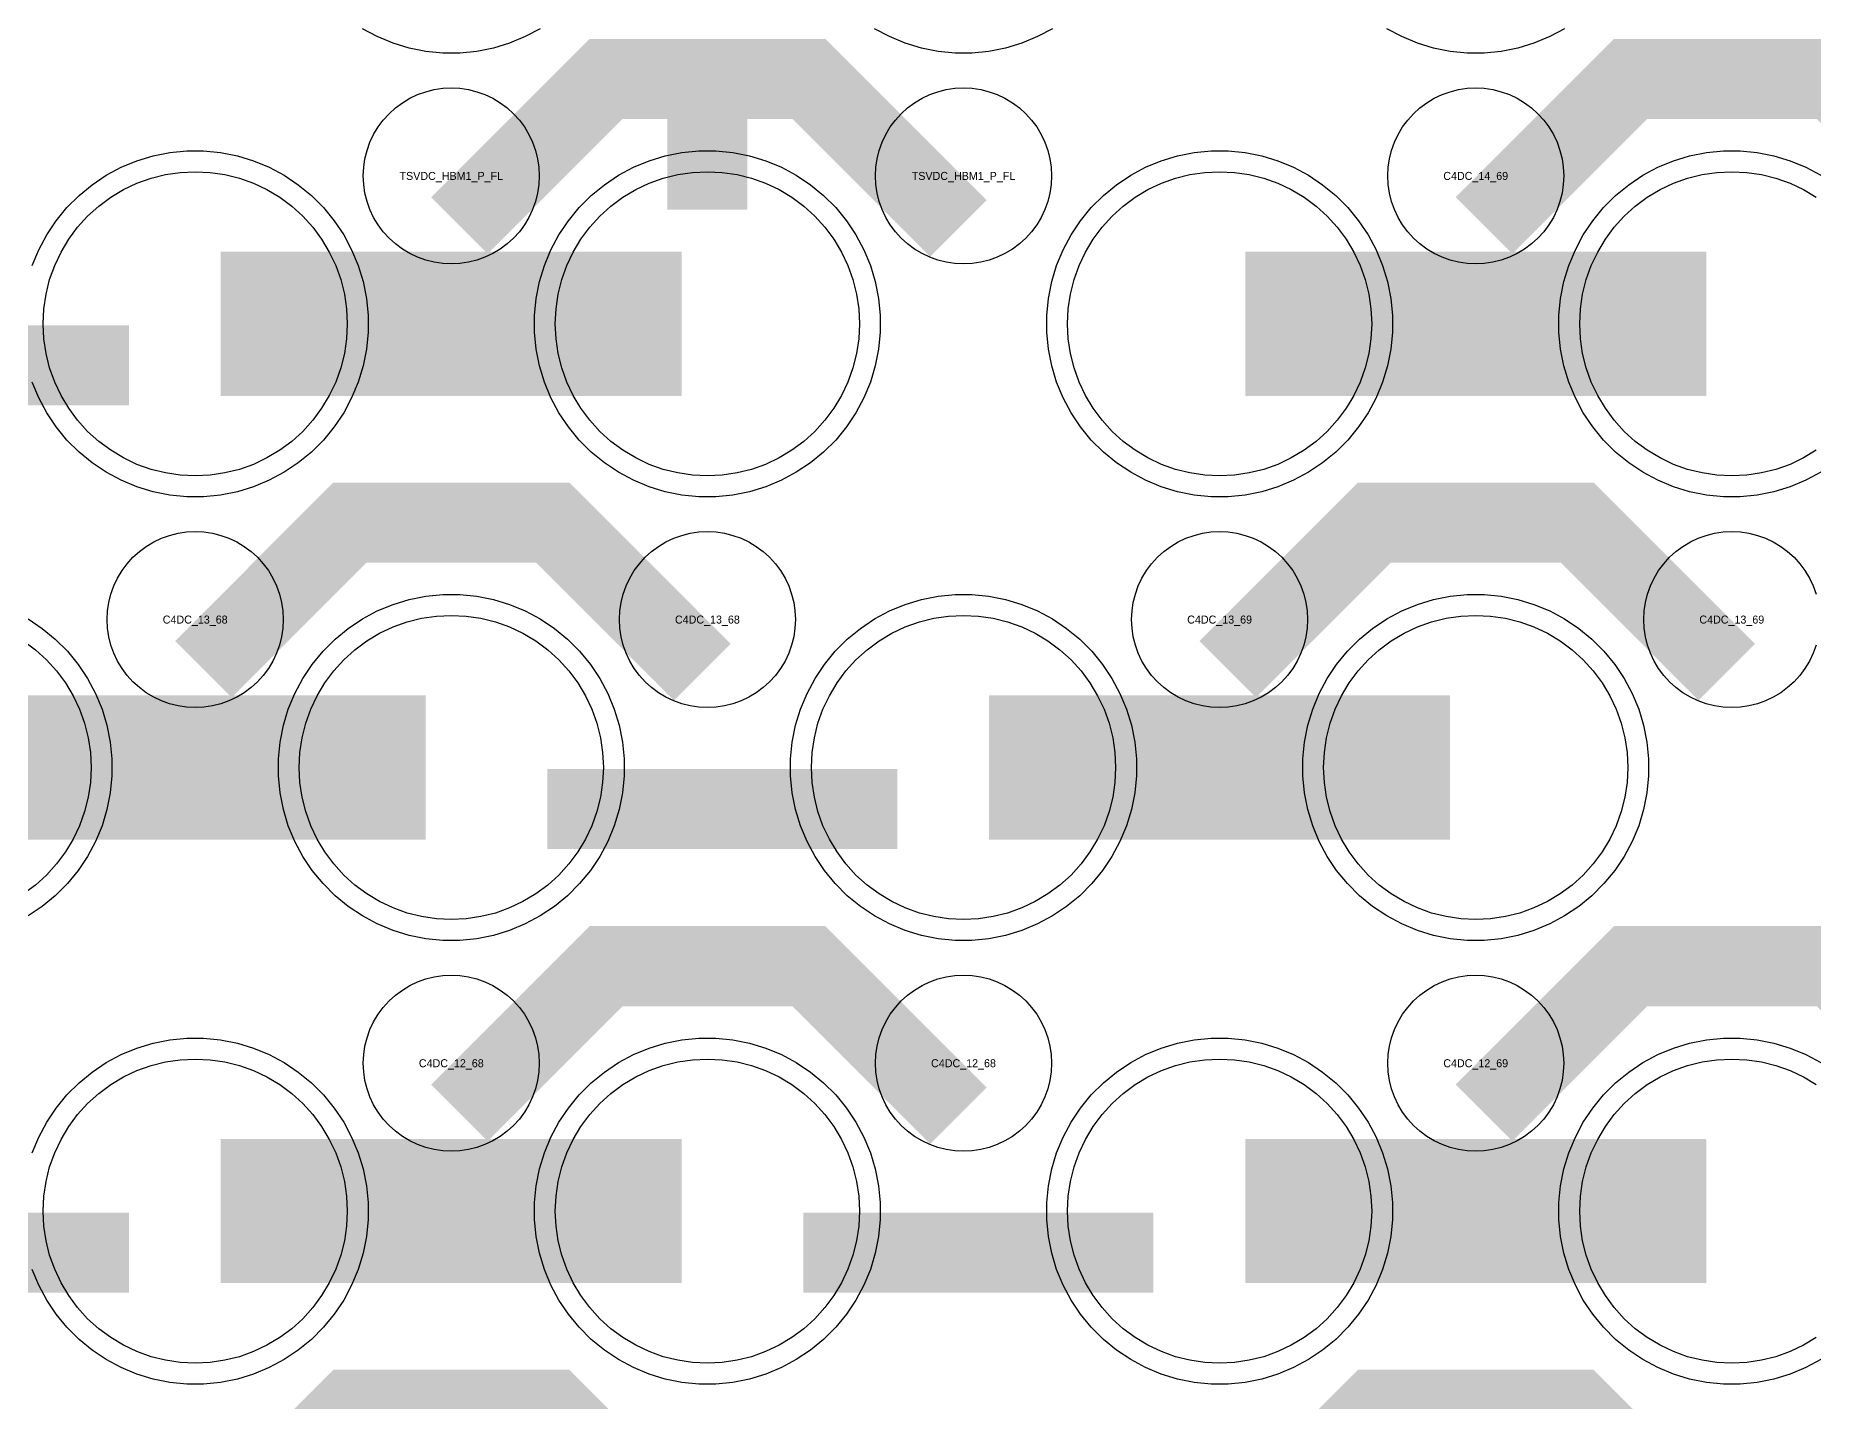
# Model space of a CAD drawing. Extents: x -11880 to 11880, y -14992 to 14992.
# Drawn here: x 9710 to 10266, y -13236 to -12810 of the extents above; entities that cross this region are included whole.
import ezdxf
from ezdxf.enums import TextEntityAlignment as Align

# ---------------------------------------------------------------- set-up
doc = ezdxf.new("R2010")
doc.units = 0
doc.header["$MEASUREMENT"] = 0
for name, color, linetype in [('GDS_775_DT_237', 138, 'CONTINUOUS'), ('RDL1_FS', 34, 'CONTINUOUS'), ('RDL_BS', 160, 'CONTINUOUS')]:
    doc.layers.add(name, color=color, linetype=linetype)

msp = doc.modelspace()

# ---------------------------------------------------------------- linework, layer by layer
at = {"layer": 'RDL1_FS', "color": 241, "true_color": 0xf7abae}
for points in [[(9760, -12947.174), (9755.343, -12946.945), (9750.732, -12946.261), (9746.209, -12945.129), (9741.819, -12943.557), (9737.605, -12941.565), (9733.605, -12939.167), (9729.86, -12936.389), (9726.406, -12933.259), (9723.276, -12929.805), (9720.498, -12926.06), (9718.1, -12922.06), (9716.108, -12917.846), (9714.536, -12913.456), (9713.404, -12908.933), (9712.72, -12904.322), (9712.491, -12899.665), (9712.72, -12895.008), (9713.404, -12890.397), (9714.536, -12885.874), (9716.108, -12881.484), (9718.1, -12877.27), (9720.498, -12873.27), (9723.276, -12869.525), (9726.406, -12866.071), (9729.86, -12862.941), (9733.605, -12860.163), (9737.605, -12857.765), (9741.819, -12855.773), (9746.209, -12854.201), (9750.732, -12853.069), (9755.343, -12852.385), (9760, -12852.156), (9764.657, -12852.385), (9769.268, -12853.069), (9773.791, -12854.201), (9778.181, -12855.773), (9782.395, -12857.765), (9786.395, -12860.163), (9790.14, -12862.941), (9793.594, -12866.071), (9796.724, -12869.525), (9799.502, -12873.27), (9801.9, -12877.27), (9803.892, -12881.484), (9805.464, -12885.874), (9806.596, -12890.397), (9807.28, -12895.008), (9807.509, -12899.665), (9807.28, -12904.322), (9806.596, -12908.933), (9805.464, -12913.456), (9803.892, -12917.846), (9801.9, -12922.06), (9799.502, -12926.06), (9796.724, -12929.805), (9793.594, -12933.259), (9790.14, -12936.389), (9786.395, -12939.167), (9782.395, -12941.565), (9778.181, -12943.557), (9773.791, -12945.129), (9769.268, -12946.261), (9764.657, -12946.945)], [(9920, -12947.174), (9915.343, -12946.945), (9910.732, -12946.261), (9906.209, -12945.129), (9901.819, -12943.557), (9897.605, -12941.565), (9893.605, -12939.167), (9889.86, -12936.389), (9886.406, -12933.259), (9883.276, -12929.805), (9880.498, -12926.06), (9878.1, -12922.06), (9876.108, -12917.846), (9874.536, -12913.456), (9873.404, -12908.933), (9872.72, -12904.322), (9872.491, -12899.665), (9872.72, -12895.008), (9873.404, -12890.397), (9874.536, -12885.874), (9876.108, -12881.484), (9878.1, -12877.27), (9880.498, -12873.27), (9883.276, -12869.525), (9886.406, -12866.071), (9889.86, -12862.941), (9893.605, -12860.163), (9897.605, -12857.765), (9901.819, -12855.773), (9906.209, -12854.201), (9910.732, -12853.069), (9915.343, -12852.385), (9920, -12852.156), (9924.657, -12852.385), (9929.268, -12853.069), (9933.791, -12854.201), (9938.181, -12855.773), (9942.395, -12857.765), (9946.395, -12860.163), (9950.14, -12862.941), (9953.594, -12866.071), (9956.724, -12869.525), (9959.502, -12873.27), (9961.9, -12877.27), (9963.892, -12881.484), (9965.464, -12885.874), (9966.596, -12890.397), (9967.28, -12895.008), (9967.509, -12899.665), (9967.28, -12904.322), (9966.596, -12908.933), (9965.464, -12913.456), (9963.892, -12917.846), (9961.9, -12922.06), (9959.502, -12926.06), (9956.724, -12929.805), (9953.594, -12933.259), (9950.14, -12936.389), (9946.395, -12939.167), (9942.395, -12941.565), (9938.181, -12943.557), (9933.791, -12945.129), (9929.268, -12946.261), (9924.657, -12946.945)]]:
    msp.add_lwpolyline(points, close=True, dxfattribs=at)
at = {"layer": 'RDL1_FS'}
for points in [[(10080, -12947.174), (10075.343, -12946.945), (10070.732, -12946.261), (10066.209, -12945.129), (10061.819, -12943.557), (10057.605, -12941.565), (10053.605, -12939.167), (10049.86, -12936.389), (10046.406, -12933.259), (10043.276, -12929.805), (10040.498, -12926.06), (10038.1, -12922.06), (10036.108, -12917.846), (10034.536, -12913.456), (10033.404, -12908.933), (10032.72, -12904.322), (10032.491, -12899.665), (10032.72, -12895.008), (10033.404, -12890.397), (10034.536, -12885.874), (10036.108, -12881.484), (10038.1, -12877.27), (10040.498, -12873.27), (10043.276, -12869.525), (10046.406, -12866.071), (10049.86, -12862.941), (10053.605, -12860.163), (10057.605, -12857.765), (10061.819, -12855.773), (10066.209, -12854.201), (10070.732, -12853.069), (10075.343, -12852.385), (10080, -12852.156), (10084.657, -12852.385), (10089.268, -12853.069), (10093.791, -12854.201), (10098.181, -12855.773), (10102.395, -12857.765), (10106.395, -12860.163), (10110.14, -12862.941), (10113.594, -12866.071), (10116.724, -12869.525), (10119.502, -12873.27), (10121.9, -12877.27), (10123.892, -12881.484), (10125.464, -12885.874), (10126.596, -12890.397), (10127.28, -12895.008), (10127.509, -12899.665), (10127.28, -12904.322), (10126.596, -12908.933), (10125.464, -12913.456), (10123.892, -12917.846), (10121.9, -12922.06), (10119.502, -12926.06), (10116.724, -12929.805), (10113.594, -12933.259), (10110.14, -12936.389), (10106.395, -12939.167), (10102.395, -12941.565), (10098.181, -12943.557), (10093.791, -12945.129), (10089.268, -12946.261), (10084.657, -12946.945)], [(9840, -13085.739), (9835.343, -13085.51), (9830.732, -13084.826), (9826.209, -13083.694), (9821.819, -13082.122), (9817.605, -13080.13), (9813.605, -13077.732), (9809.86, -13074.954), (9806.406, -13071.824), (9803.276, -13068.37), (9800.498, -13064.625), (9798.1, -13060.625), (9796.108, -13056.411), (9794.536, -13052.021), (9793.404, -13047.498), (9792.72, -13042.887), (9792.491, -13038.23), (9792.72, -13033.573), (9793.404, -13028.962), (9794.536, -13024.439), (9796.108, -13020.049), (9798.1, -13015.835), (9800.498, -13011.835), (9803.276, -13008.09), (9806.406, -13004.636), (9809.86, -13001.506), (9813.605, -12998.728), (9817.605, -12996.33), (9821.819, -12994.338), (9826.209, -12992.766), (9830.732, -12991.634), (9835.343, -12990.95), (9840, -12990.721), (9844.657, -12990.95), (9849.268, -12991.634), (9853.791, -12992.766), (9858.181, -12994.338), (9862.395, -12996.33), (9866.395, -12998.728), (9870.14, -13001.506), (9873.594, -13004.636), (9876.724, -13008.09), (9879.502, -13011.835), (9881.9, -13015.835), (9883.892, -13020.049), (9885.464, -13024.439), (9886.596, -13028.962), (9887.28, -13033.573), (9887.509, -13038.23), (9887.28, -13042.887), (9886.596, -13047.498), (9885.464, -13052.021), (9883.892, -13056.411), (9881.9, -13060.625), (9879.502, -13064.625), (9876.724, -13068.37), (9873.594, -13071.824), (9870.14, -13074.954), (9866.395, -13077.732), (9862.395, -13080.13), (9858.181, -13082.122), (9853.791, -13083.694), (9849.268, -13084.826), (9844.657, -13085.51)], [(10000, -13085.739), (9995.343, -13085.51), (9990.732, -13084.826), (9986.209, -13083.694), (9981.819, -13082.122), (9977.605, -13080.13), (9973.605, -13077.732), (9969.86, -13074.954), (9966.406, -13071.824), (9963.276, -13068.37), (9960.498, -13064.625), (9958.1, -13060.625), (9956.108, -13056.411), (9954.536, -13052.021), (9953.404, -13047.498), (9952.72, -13042.887), (9952.491, -13038.23), (9952.72, -13033.573), (9953.404, -13028.962), (9954.536, -13024.439), (9956.108, -13020.049), (9958.1, -13015.835), (9960.498, -13011.835), (9963.276, -13008.09), (9966.406, -13004.636), (9969.86, -13001.506), (9973.605, -12998.728), (9977.605, -12996.33), (9981.819, -12994.338), (9986.209, -12992.766), (9990.732, -12991.634), (9995.343, -12990.95), (10000, -12990.721), (10004.657, -12990.95), (10009.268, -12991.634), (10013.791, -12992.766), (10018.181, -12994.338), (10022.395, -12996.33), (10026.395, -12998.728), (10030.14, -13001.506), (10033.594, -13004.636), (10036.724, -13008.09), (10039.502, -13011.835), (10041.9, -13015.835), (10043.892, -13020.049), (10045.464, -13024.439), (10046.596, -13028.962), (10047.28, -13033.573), (10047.509, -13038.23), (10047.28, -13042.887), (10046.596, -13047.498), (10045.464, -13052.021), (10043.892, -13056.411), (10041.9, -13060.625), (10039.502, -13064.625), (10036.724, -13068.37), (10033.594, -13071.824), (10030.14, -13074.954), (10026.395, -13077.732), (10022.395, -13080.13), (10018.181, -13082.122), (10013.791, -13083.694), (10009.268, -13084.826), (10004.657, -13085.51)], [(10160, -13085.739), (10155.343, -13085.51), (10150.732, -13084.826), (10146.209, -13083.694), (10141.819, -13082.122), (10137.605, -13080.13), (10133.605, -13077.732), (10129.86, -13074.954), (10126.406, -13071.824), (10123.276, -13068.37), (10120.498, -13064.625), (10118.1, -13060.625), (10116.108, -13056.411), (10114.536, -13052.021), (10113.404, -13047.498), (10112.72, -13042.887), (10112.491, -13038.23), (10112.72, -13033.573), (10113.404, -13028.962), (10114.536, -13024.439), (10116.108, -13020.049), (10118.1, -13015.835), (10120.498, -13011.835), (10123.276, -13008.09), (10126.406, -13004.636), (10129.86, -13001.506), (10133.605, -12998.728), (10137.605, -12996.33), (10141.819, -12994.338), (10146.209, -12992.766), (10150.732, -12991.634), (10155.343, -12990.95), (10160, -12990.721), (10164.657, -12990.95), (10169.268, -12991.634), (10173.791, -12992.766), (10178.181, -12994.338), (10182.395, -12996.33), (10186.395, -12998.728), (10190.14, -13001.506), (10193.594, -13004.636), (10196.724, -13008.09), (10199.502, -13011.835), (10201.9, -13015.835), (10203.892, -13020.049), (10205.464, -13024.439), (10206.596, -13028.962), (10207.28, -13033.573), (10207.509, -13038.23), (10207.28, -13042.887), (10206.596, -13047.498), (10205.464, -13052.021), (10203.892, -13056.411), (10201.9, -13060.625), (10199.502, -13064.625), (10196.724, -13068.37), (10193.594, -13071.824), (10190.14, -13074.954), (10186.395, -13077.732), (10182.395, -13080.13), (10178.181, -13082.122), (10173.791, -13083.694), (10169.268, -13084.826), (10164.657, -13085.51)], [(9760, -13224.304), (9755.343, -13224.075), (9750.732, -13223.391), (9746.209, -13222.259), (9741.819, -13220.687), (9737.605, -13218.695), (9733.605, -13216.297), (9729.86, -13213.519), (9726.406, -13210.389), (9723.276, -13206.935), (9720.498, -13203.19), (9718.1, -13199.19), (9716.108, -13194.976), (9714.536, -13190.586), (9713.404, -13186.063), (9712.72, -13181.452), (9712.491, -13176.795), (9712.72, -13172.138), (9713.404, -13167.527), (9714.536, -13163.004), (9716.108, -13158.614), (9718.1, -13154.4), (9720.498, -13150.4), (9723.276, -13146.655), (9726.406, -13143.201), (9729.86, -13140.071), (9733.605, -13137.293), (9737.605, -13134.895), (9741.819, -13132.903), (9746.209, -13131.331), (9750.732, -13130.199), (9755.343, -13129.515), (9760, -13129.286), (9764.657, -13129.515), (9769.268, -13130.199), (9773.791, -13131.331), (9778.181, -13132.903), (9782.395, -13134.895), (9786.395, -13137.293), (9790.14, -13140.071), (9793.594, -13143.201), (9796.724, -13146.655), (9799.502, -13150.4), (9801.9, -13154.4), (9803.892, -13158.614), (9805.464, -13163.004), (9806.596, -13167.527), (9807.28, -13172.138), (9807.509, -13176.795), (9807.28, -13181.452), (9806.596, -13186.063), (9805.464, -13190.586), (9803.892, -13194.976), (9801.9, -13199.19), (9799.502, -13203.19), (9796.724, -13206.935), (9793.594, -13210.389), (9790.14, -13213.519), (9786.395, -13216.297), (9782.395, -13218.695), (9778.181, -13220.687), (9773.791, -13222.259), (9769.268, -13223.391), (9764.657, -13224.075)], [(9920, -13224.304), (9915.343, -13224.075), (9910.732, -13223.391), (9906.209, -13222.259), (9901.819, -13220.687), (9897.605, -13218.695), (9893.605, -13216.297), (9889.86, -13213.519), (9886.406, -13210.389), (9883.276, -13206.935), (9880.498, -13203.19), (9878.1, -13199.19), (9876.108, -13194.976), (9874.536, -13190.586), (9873.404, -13186.063), (9872.72, -13181.452), (9872.491, -13176.795), (9872.72, -13172.138), (9873.404, -13167.527), (9874.536, -13163.004), (9876.108, -13158.614), (9878.1, -13154.4), (9880.498, -13150.4), (9883.276, -13146.655), (9886.406, -13143.201), (9889.86, -13140.071), (9893.605, -13137.293), (9897.605, -13134.895), (9901.819, -13132.903), (9906.209, -13131.331), (9910.732, -13130.199), (9915.343, -13129.515), (9920, -13129.286), (9924.657, -13129.515), (9929.268, -13130.199), (9933.791, -13131.331), (9938.181, -13132.903), (9942.395, -13134.895), (9946.395, -13137.293), (9950.14, -13140.071), (9953.594, -13143.201), (9956.724, -13146.655), (9959.502, -13150.4), (9961.9, -13154.4), (9963.892, -13158.614), (9965.464, -13163.004), (9966.596, -13167.527), (9967.28, -13172.138), (9967.509, -13176.795), (9967.28, -13181.452), (9966.596, -13186.063), (9965.464, -13190.586), (9963.892, -13194.976), (9961.9, -13199.19), (9959.502, -13203.19), (9956.724, -13206.935), (9953.594, -13210.389), (9950.14, -13213.519), (9946.395, -13216.297), (9942.395, -13218.695), (9938.181, -13220.687), (9933.791, -13222.259), (9929.268, -13223.391), (9924.657, -13224.075)], [(10080, -13224.304), (10075.343, -13224.075), (10070.732, -13223.391), (10066.209, -13222.259), (10061.819, -13220.687), (10057.605, -13218.695), (10053.605, -13216.297), (10049.86, -13213.519), (10046.406, -13210.389), (10043.276, -13206.935), (10040.498, -13203.19), (10038.1, -13199.19), (10036.108, -13194.976), (10034.536, -13190.586), (10033.404, -13186.063), (10032.72, -13181.452), (10032.491, -13176.795), (10032.72, -13172.138), (10033.404, -13167.527), (10034.536, -13163.004), (10036.108, -13158.614), (10038.1, -13154.4), (10040.498, -13150.4), (10043.276, -13146.655), (10046.406, -13143.201), (10049.86, -13140.071), (10053.605, -13137.293), (10057.605, -13134.895), (10061.819, -13132.903), (10066.209, -13131.331), (10070.732, -13130.199), (10075.343, -13129.515), (10080, -13129.286), (10084.657, -13129.515), (10089.268, -13130.199), (10093.791, -13131.331), (10098.181, -13132.903), (10102.395, -13134.895), (10106.395, -13137.293), (10110.14, -13140.071), (10113.594, -13143.201), (10116.724, -13146.655), (10119.502, -13150.4), (10121.9, -13154.4), (10123.892, -13158.614), (10125.464, -13163.004), (10126.596, -13167.527), (10127.28, -13172.138), (10127.509, -13176.795), (10127.28, -13181.452), (10126.596, -13186.063), (10125.464, -13190.586), (10123.892, -13194.976), (10121.9, -13199.19), (10119.502, -13203.19), (10116.724, -13206.935), (10113.594, -13210.389), (10110.14, -13213.519), (10106.395, -13216.297), (10102.395, -13218.695), (10098.181, -13220.687), (10093.791, -13222.259), (10089.268, -13223.391), (10084.657, -13224.075)]]:
    msp.add_lwpolyline(points, close=True, dxfattribs=at)
for points in [[(10266.395, -12939.167), (10262.395, -12941.565), (10258.181, -12943.557), (10253.791, -12945.129), (10249.268, -12946.261), (10244.657, -12946.945), (10240, -12947.174), (10235.343, -12946.945), (10230.732, -12946.261), (10226.209, -12945.129), (10221.819, -12943.557), (10217.605, -12941.565), (10213.605, -12939.167), (10209.86, -12936.389), (10206.406, -12933.259), (10203.276, -12929.805), (10200.498, -12926.06), (10198.1, -12922.06), (10196.108, -12917.846), (10194.536, -12913.456), (10193.404, -12908.933), (10192.72, -12904.322), (10192.491, -12899.665), (10192.72, -12895.008), (10193.404, -12890.397), (10194.536, -12885.874), (10196.108, -12881.484), (10198.1, -12877.27), (10200.498, -12873.27), (10203.276, -12869.525), (10206.406, -12866.071), (10209.86, -12862.941), (10213.605, -12860.163), (10217.605, -12857.765), (10221.819, -12855.773), (10226.209, -12854.201), (10230.732, -12853.069), (10235.343, -12852.385), (10240, -12852.156), (10244.657, -12852.385), (10249.268, -12853.069), (10253.791, -12854.201), (10258.181, -12855.773), (10262.395, -12857.765), (10266.395, -12860.163)], [(9706.395, -12998.728), (9710.14, -13001.506), (9713.594, -13004.636), (9716.724, -13008.09), (9719.502, -13011.835), (9721.9, -13015.835), (9723.892, -13020.049), (9725.464, -13024.439), (9726.596, -13028.962), (9727.28, -13033.573), (9727.509, -13038.23), (9727.28, -13042.887), (9726.596, -13047.498), (9725.464, -13052.021), (9723.892, -13056.411), (9721.9, -13060.625), (9719.502, -13064.625), (9716.724, -13068.37), (9713.594, -13071.824), (9710.14, -13074.954), (9706.395, -13077.732)], [(10266.395, -13216.297), (10262.395, -13218.695), (10258.181, -13220.687), (10253.791, -13222.259), (10249.268, -13223.391), (10244.657, -13224.075), (10240, -13224.304), (10235.343, -13224.075), (10230.732, -13223.391), (10226.209, -13222.259), (10221.819, -13220.687), (10217.605, -13218.695), (10213.605, -13216.297), (10209.86, -13213.519), (10206.406, -13210.389), (10203.276, -13206.935), (10200.498, -13203.19), (10198.1, -13199.19), (10196.108, -13194.976), (10194.536, -13190.586), (10193.404, -13186.063), (10192.72, -13181.452), (10192.491, -13176.795), (10192.72, -13172.138), (10193.404, -13167.527), (10194.536, -13163.004), (10196.108, -13158.614), (10198.1, -13154.4), (10200.498, -13150.4), (10203.276, -13146.655), (10206.406, -13143.201), (10209.86, -13140.071), (10213.605, -13137.293), (10217.605, -13134.895), (10221.819, -13132.903), (10226.209, -13131.331), (10230.732, -13130.199), (10235.343, -13129.515), (10240, -13129.286), (10244.657, -13129.515), (10249.268, -13130.199), (10253.791, -13131.331), (10258.181, -13132.903), (10262.395, -13134.895), (10266.395, -13137.293)]]:
    msp.add_lwpolyline(points, dxfattribs=at)
at = {"layer": 'RDL1_FS', "color": 241, "true_color": 0xf7abae}
for points in [[(9768.002, -12899.665, 45, 45, 0), (9840.002, -12899.665, 45, 45, 0)], [(9840.002, -12899.665, 45, 45, 0), (9912.002, -12899.665, 45, 45, 0)]]:
    msp.add_lwpolyline(points, format="xyseb", dxfattribs=at)
at = {"layer": 'RDL1_FS'}
for points in [[(10088.002, -12899.665, 45, 45, 0), (10160.002, -12899.665, 45, 45, 0)], [(10160.002, -12899.665, 45, 45, 0), (10232.002, -12899.665, 45, 45, 0)], [(9688.002, -13038.23, 45, 45, 0), (9760.002, -13038.23, 45, 45, 0)], [(9760.002, -13038.23, 45, 45, 0), (9832.002, -13038.23, 45, 45, 0)], [(10008.002, -13038.23, 45, 45, 0), (10080.002, -13038.23, 45, 45, 0)], [(10080.002, -13038.23, 45, 45, 0), (10152.002, -13038.23, 45, 45, 0)], [(9768.002, -13176.795, 45, 45, 0), (9840.002, -13176.795, 45, 45, 0)], [(9840.002, -13176.795, 45, 45, 0), (9912.002, -13176.795, 45, 45, 0)], [(10088.002, -13176.795, 45, 45, 0), (10160.002, -13176.795, 45, 45, 0)], [(10160.002, -13176.795, 45, 45, 0), (10232.002, -13176.795, 45, 45, 0)]]:
    msp.add_lwpolyline(points, format="xyseb", dxfattribs=at)
at = {"layer": 'RDL_BS'}
for points in [[(9920, -12837.125, 25, 25, 0), (9920, -12810.664, 25, 25, 0)], [(10162.562, -12868.979, 25, 25, 0), (10208.377, -12823.164, 25, 25, 0), (10241.93, -12823.164, 25, 25, 0)], [(10318.401, -12869.878, 25, 25, 0), (10271.687, -12823.164, 25, 25, 0), (10241.929, -12823.164, 25, 25, 0)], [(9762.562, -13007.544, 25, 25, 0), (9808.377, -12961.729, 25, 25, 0), (9841.93, -12961.729, 25, 25, 0)], [(9918.401, -13008.443, 25, 25, 0), (9871.687, -12961.729, 25, 25, 0), (9841.929, -12961.729, 25, 25, 0)], [(10082.562, -13007.544, 25, 25, 0), (10128.377, -12961.729, 25, 25, 0), (10161.93, -12961.729, 25, 25, 0)], [(10238.401, -13008.443, 25, 25, 0), (10191.687, -12961.729, 25, 25, 0), (10161.929, -12961.729, 25, 25, 0)], [(9870.016, -13051.243, 25, 25, 0), (9979.281, -13051.243, 25, 25, 0)], [(9842.562, -13146.109, 25, 25, 0), (9888.377, -13100.294, 25, 25, 0), (9921.93, -13100.294, 25, 25, 0)], [(9998.401, -13147.008, 25, 25, 0), (9951.687, -13100.294, 25, 25, 0), (9921.929, -13100.294, 25, 25, 0)], [(10162.562, -13146.109, 25, 25, 0), (10208.377, -13100.294, 25, 25, 0), (10241.93, -13100.294, 25, 25, 0)], [(10318.401, -13147.008, 25, 25, 0), (10271.687, -13100.294, 25, 25, 0), (10241.929, -13100.294, 25, 25, 0)], [(9630.016, -13189.808, 25, 25, 0), (9739.281, -13189.808, 25, 25, 0)], [(9950.016, -13189.808, 25, 25, 0), (10059.281, -13189.808, 25, 25, 0)], [(9762.562, -13284.674, 25, 25, 0), (9808.377, -13238.859, 25, 25, 0), (9841.93, -13238.859, 25, 25, 0)], [(9918.401, -13285.573, 25, 25, 0), (9871.687, -13238.859, 25, 25, 0), (9841.929, -13238.859, 25, 25, 0)], [(10082.562, -13284.674, 25, 25, 0), (10128.377, -13238.859, 25, 25, 0), (10161.93, -13238.859, 25, 25, 0)], [(10238.401, -13285.573, 25, 25, 0), (10191.687, -13238.859, 25, 25, 0), (10161.929, -13238.859, 25, 25, 0)]]:
    msp.add_lwpolyline(points, format="xyseb", dxfattribs=at)
at = {"layer": 'RDL_BS', "color": 241, "true_color": 0xf7abae}
for points in [[(9920, -12818.846, 25, 25, 0), (9920, -12864.054, 25, 25, 0)], [(9842.562, -12868.979, 25, 25, 0), (9888.377, -12823.164, 25, 25, 0), (9921.93, -12823.164, 25, 25, 0)], [(9998.401, -12869.878, 25, 25, 0), (9951.687, -12823.164, 25, 25, 0), (9921.929, -12823.164, 25, 25, 0)], [(9630.016, -12912.678, 25, 25, 0), (9739.281, -12912.678, 25, 25, 0)]]:
    msp.add_lwpolyline(points, format="xyseb", dxfattribs=at)
at = {"layer": 'RDL_BS'}
for points in [[(9867.777, -12807.488), (9863.115, -12809.98), (9858.205, -12812.011), (9853.165, -12813.542), (9847.938, -12814.588), (9842.644, -12815.105), (9837.356, -12815.105), (9832.062, -12814.588), (9826.835, -12813.542), (9821.795, -12812.011), (9816.885, -12809.98), (9812.223, -12807.488)], [(10027.777, -12807.488), (10023.115, -12809.98), (10018.205, -12812.011), (10013.165, -12813.542), (10007.938, -12814.588), (10002.644, -12815.105), (9997.356, -12815.105), (9992.062, -12814.588), (9986.835, -12813.542), (9981.795, -12812.011), (9976.885, -12809.98), (9972.223, -12807.488)], [(10187.777, -12807.488), (10183.115, -12809.98), (10178.205, -12812.011), (10173.165, -12813.542), (10167.938, -12814.588), (10162.644, -12815.105), (10157.356, -12815.105), (10152.062, -12814.588), (10146.835, -12813.542), (10141.795, -12812.011), (10136.885, -12809.98), (10132.223, -12807.488)], [(10267.777, -12946.048), (10263.115, -12948.54), (10258.205, -12950.571), (10253.165, -12952.102), (10247.938, -12953.148), (10242.644, -12953.665), (10237.356, -12953.665), (10232.062, -12953.148), (10226.835, -12952.102), (10221.795, -12950.571), (10216.885, -12948.54), (10212.223, -12946.048), (10207.809, -12943.101), (10203.708, -12939.739), (10199.926, -12935.957), (10196.564, -12931.856), (10193.617, -12927.442), (10191.125, -12922.78), (10189.094, -12917.87), (10187.563, -12912.83), (10186.517, -12907.603), (10186, -12902.309), (10186, -12897.021), (10186.517, -12891.727), (10187.563, -12886.5), (10189.094, -12881.46), (10191.125, -12876.55), (10193.617, -12871.888), (10196.564, -12867.474), (10199.926, -12863.373), (10203.708, -12859.591), (10207.809, -12856.229), (10212.223, -12853.282), (10216.885, -12850.79), (10221.795, -12848.759), (10226.835, -12847.228), (10232.062, -12846.182), (10237.356, -12845.665), (10242.644, -12845.665), (10247.938, -12846.182), (10253.165, -12847.228), (10258.205, -12848.759), (10263.115, -12850.79), (10267.777, -12853.282)], [(10266.309, -13000.026), (10265.402, -13002.561), (10264.25, -13004.998), (10262.857, -13007.322), (10261.254, -13009.485), (10259.442, -13011.484), (10257.443, -13013.296), (10255.28, -13014.899), (10252.956, -13016.292), (10250.519, -13017.444), (10247.984, -13018.351), (10245.365, -13019.008), (10242.693, -13019.404), (10240, -13019.536), (10237.307, -13019.404), (10234.635, -13019.008), (10232.016, -13018.351), (10229.481, -13017.444), (10227.044, -13016.292), (10224.72, -13014.899), (10222.557, -13013.296), (10220.558, -13011.484), (10218.746, -13009.485), (10217.143, -13007.322), (10215.75, -13004.998), (10214.598, -13002.561), (10213.691, -13000.026), (10213.034, -12997.407), (10212.638, -12994.735), (10212.506, -12992.042), (10212.638, -12989.349), (10213.034, -12986.677), (10213.691, -12984.058), (10214.598, -12981.523), (10215.75, -12979.086), (10217.143, -12976.762), (10218.746, -12974.599), (10220.558, -12972.6), (10222.557, -12970.788), (10224.72, -12969.185), (10227.044, -12967.792), (10229.481, -12966.64), (10232.016, -12965.733), (10234.635, -12965.076), (10237.307, -12964.68), (10240, -12964.548), (10242.693, -12964.68), (10245.365, -12965.076), (10247.984, -12965.733), (10250.519, -12966.64), (10252.956, -12967.792), (10255.28, -12969.185), (10257.443, -12970.788), (10259.442, -12972.6), (10261.254, -12974.599), (10262.857, -12976.762), (10264.25, -12979.086), (10265.402, -12981.523), (10266.309, -12984.058)], [(9707.777, -12991.847), (9712.191, -12994.794), (9716.292, -12998.156), (9720.074, -13001.938), (9723.436, -13006.039), (9726.383, -13010.453), (9728.875, -13015.115), (9730.906, -13020.025), (9732.437, -13025.065), (9733.483, -13030.292), (9734, -13035.586), (9734, -13040.874), (9733.483, -13046.168), (9732.437, -13051.395), (9730.906, -13056.435), (9728.875, -13061.345), (9726.383, -13066.007), (9723.436, -13070.421), (9720.074, -13074.522), (9716.292, -13078.304), (9712.191, -13081.666), (9707.777, -13084.613)], [(9709.094, -13158.59), (9711.125, -13153.68), (9713.617, -13149.018), (9716.564, -13144.604), (9719.926, -13140.503), (9723.708, -13136.721), (9727.809, -13133.359), (9732.223, -13130.412), (9736.885, -13127.92), (9741.795, -13125.889), (9746.835, -13124.358), (9752.062, -13123.312), (9757.356, -13122.795), (9762.644, -13122.795), (9767.938, -13123.312), (9773.165, -13124.358), (9778.205, -13125.889), (9783.115, -13127.92), (9787.777, -13130.412), (9792.191, -13133.359), (9796.292, -13136.721), (9800.074, -13140.503), (9803.436, -13144.604), (9806.383, -13149.018), (9808.875, -13153.68), (9810.906, -13158.59), (9812.437, -13163.63), (9813.483, -13168.857), (9814, -13174.151), (9814, -13179.439), (9813.483, -13184.733), (9812.437, -13189.96), (9810.906, -13195), (9808.875, -13199.91), (9806.383, -13204.572), (9803.436, -13208.986), (9800.074, -13213.087), (9796.292, -13216.869), (9792.191, -13220.231), (9787.777, -13223.178), (9783.115, -13225.67), (9778.205, -13227.701), (9773.165, -13229.232), (9767.938, -13230.278), (9762.644, -13230.795), (9757.356, -13230.795), (9752.062, -13230.278), (9746.835, -13229.232), (9741.795, -13227.701), (9736.885, -13225.67), (9732.223, -13223.178), (9727.809, -13220.231), (9723.708, -13216.869), (9719.926, -13213.087), (9716.564, -13208.986), (9713.617, -13204.572), (9711.125, -13199.91), (9709.094, -13195)], [(10267.777, -13223.178), (10263.115, -13225.67), (10258.205, -13227.701), (10253.165, -13229.232), (10247.938, -13230.278), (10242.644, -13230.795), (10237.356, -13230.795), (10232.062, -13230.278), (10226.835, -13229.232), (10221.795, -13227.701), (10216.885, -13225.67), (10212.223, -13223.178), (10207.809, -13220.231), (10203.708, -13216.869), (10199.926, -13213.087), (10196.564, -13208.986), (10193.617, -13204.572), (10191.125, -13199.91), (10189.094, -13195), (10187.563, -13189.96), (10186.517, -13184.733), (10186, -13179.439), (10186, -13174.151), (10186.517, -13168.857), (10187.563, -13163.63), (10189.094, -13158.59), (10191.125, -13153.68), (10193.617, -13149.018), (10196.564, -13144.604), (10199.926, -13140.503), (10203.708, -13136.721), (10207.809, -13133.359), (10212.223, -13130.412), (10216.885, -13127.92), (10221.795, -13125.889), (10226.835, -13124.358), (10232.062, -13123.312), (10237.356, -13122.795), (10242.644, -13122.795), (10247.938, -13123.312), (10253.165, -13124.358), (10258.205, -13125.889), (10263.115, -13127.92), (10267.777, -13130.412)]]:
    msp.add_lwpolyline(points, dxfattribs=at)
at = {"layer": 'RDL_BS', "color": 241, "true_color": 0xf7abae}
for points in [[(9840, -12880.971), (9837.307, -12880.839), (9834.635, -12880.443), (9832.016, -12879.786), (9829.481, -12878.879), (9827.044, -12877.727), (9824.72, -12876.334), (9822.557, -12874.731), (9820.558, -12872.919), (9818.746, -12870.92), (9817.143, -12868.757), (9815.75, -12866.433), (9814.598, -12863.996), (9813.691, -12861.461), (9813.034, -12858.842), (9812.638, -12856.17), (9812.506, -12853.477), (9812.638, -12850.784), (9813.034, -12848.112), (9813.691, -12845.493), (9814.598, -12842.958), (9815.75, -12840.521), (9817.143, -12838.197), (9818.746, -12836.034), (9820.558, -12834.035), (9822.557, -12832.223), (9824.72, -12830.62), (9827.044, -12829.227), (9829.481, -12828.075), (9832.016, -12827.168), (9834.635, -12826.511), (9837.307, -12826.115), (9840, -12825.983), (9842.693, -12826.115), (9845.365, -12826.511), (9847.984, -12827.168), (9850.519, -12828.075), (9852.956, -12829.227), (9855.28, -12830.62), (9857.443, -12832.223), (9859.442, -12834.035), (9861.254, -12836.034), (9862.857, -12838.197), (9864.25, -12840.521), (9865.402, -12842.958), (9866.309, -12845.493), (9866.966, -12848.112), (9867.362, -12850.784), (9867.494, -12853.477), (9867.362, -12856.17), (9866.966, -12858.842), (9866.309, -12861.461), (9865.402, -12863.996), (9864.25, -12866.433), (9862.857, -12868.757), (9861.254, -12870.92), (9859.442, -12872.919), (9857.443, -12874.731), (9855.28, -12876.334), (9852.956, -12877.727), (9850.519, -12878.879), (9847.984, -12879.786), (9845.365, -12880.443), (9842.693, -12880.839)], [(10000, -12880.971), (9997.307, -12880.839), (9994.635, -12880.443), (9992.016, -12879.786), (9989.481, -12878.879), (9987.044, -12877.727), (9984.72, -12876.334), (9982.557, -12874.731), (9980.558, -12872.919), (9978.746, -12870.92), (9977.143, -12868.757), (9975.75, -12866.433), (9974.598, -12863.996), (9973.691, -12861.461), (9973.034, -12858.842), (9972.638, -12856.17), (9972.506, -12853.477), (9972.638, -12850.784), (9973.034, -12848.112), (9973.691, -12845.493), (9974.598, -12842.958), (9975.75, -12840.521), (9977.143, -12838.197), (9978.746, -12836.034), (9980.558, -12834.035), (9982.557, -12832.223), (9984.72, -12830.62), (9987.044, -12829.227), (9989.481, -12828.075), (9992.016, -12827.168), (9994.635, -12826.511), (9997.307, -12826.115), (10000, -12825.983), (10002.693, -12826.115), (10005.365, -12826.511), (10007.984, -12827.168), (10010.519, -12828.075), (10012.956, -12829.227), (10015.28, -12830.62), (10017.443, -12832.223), (10019.442, -12834.035), (10021.254, -12836.034), (10022.857, -12838.197), (10024.25, -12840.521), (10025.402, -12842.958), (10026.309, -12845.493), (10026.966, -12848.112), (10027.362, -12850.784), (10027.494, -12853.477), (10027.362, -12856.17), (10026.966, -12858.842), (10026.309, -12861.461), (10025.402, -12863.996), (10024.25, -12866.433), (10022.857, -12868.757), (10021.254, -12870.92), (10019.442, -12872.919), (10017.443, -12874.731), (10015.28, -12876.334), (10012.956, -12877.727), (10010.519, -12878.879), (10007.984, -12879.786), (10005.365, -12880.443), (10002.693, -12880.839)], [(9917.356, -12953.665), (9912.062, -12953.148), (9906.835, -12952.102), (9901.795, -12950.571), (9896.885, -12948.54), (9892.223, -12946.048), (9887.809, -12943.101), (9883.708, -12939.739), (9879.926, -12935.957), (9876.564, -12931.856), (9873.617, -12927.442), (9871.125, -12922.78), (9869.094, -12917.87), (9867.563, -12912.83), (9866.517, -12907.603), (9866, -12902.309), (9866, -12897.021), (9866.517, -12891.727), (9867.563, -12886.5), (9869.094, -12881.46), (9871.125, -12876.55), (9873.617, -12871.888), (9876.564, -12867.474), (9879.926, -12863.373), (9883.708, -12859.591), (9887.809, -12856.229), (9892.223, -12853.282), (9896.885, -12850.79), (9901.795, -12848.759), (9906.835, -12847.228), (9912.062, -12846.182), (9917.356, -12845.665), (9922.644, -12845.665), (9927.938, -12846.182), (9933.165, -12847.228), (9938.205, -12848.759), (9943.115, -12850.79), (9947.777, -12853.282), (9952.191, -12856.229), (9956.292, -12859.591), (9960.074, -12863.373), (9963.436, -12867.474), (9966.383, -12871.888), (9968.875, -12876.55), (9970.906, -12881.46), (9972.437, -12886.5), (9973.483, -12891.727), (9974, -12897.021), (9974, -12902.309), (9973.483, -12907.603), (9972.437, -12912.83), (9970.906, -12917.87), (9968.875, -12922.78), (9966.383, -12927.442), (9963.436, -12931.856), (9960.074, -12935.957), (9956.292, -12939.739), (9952.191, -12943.101), (9947.777, -12946.048), (9943.115, -12948.54), (9938.205, -12950.571), (9933.165, -12952.102), (9927.938, -12953.148), (9922.644, -12953.665)]]:
    msp.add_lwpolyline(points, close=True, dxfattribs=at)
at = {"layer": 'RDL_BS'}
for points in [[(10160, -12880.971), (10157.307, -12880.839), (10154.635, -12880.443), (10152.016, -12879.786), (10149.481, -12878.879), (10147.044, -12877.727), (10144.72, -12876.334), (10142.557, -12874.731), (10140.558, -12872.919), (10138.746, -12870.92), (10137.143, -12868.757), (10135.75, -12866.433), (10134.598, -12863.996), (10133.691, -12861.461), (10133.034, -12858.842), (10132.638, -12856.17), (10132.506, -12853.477), (10132.638, -12850.784), (10133.034, -12848.112), (10133.691, -12845.493), (10134.598, -12842.958), (10135.75, -12840.521), (10137.143, -12838.197), (10138.746, -12836.034), (10140.558, -12834.035), (10142.557, -12832.223), (10144.72, -12830.62), (10147.044, -12829.227), (10149.481, -12828.075), (10152.016, -12827.168), (10154.635, -12826.511), (10157.307, -12826.115), (10160, -12825.983), (10162.693, -12826.115), (10165.365, -12826.511), (10167.984, -12827.168), (10170.519, -12828.075), (10172.956, -12829.227), (10175.28, -12830.62), (10177.443, -12832.223), (10179.442, -12834.035), (10181.254, -12836.034), (10182.857, -12838.197), (10184.25, -12840.521), (10185.402, -12842.958), (10186.309, -12845.493), (10186.966, -12848.112), (10187.362, -12850.784), (10187.494, -12853.477), (10187.362, -12856.17), (10186.966, -12858.842), (10186.309, -12861.461), (10185.402, -12863.996), (10184.25, -12866.433), (10182.857, -12868.757), (10181.254, -12870.92), (10179.442, -12872.919), (10177.443, -12874.731), (10175.28, -12876.334), (10172.956, -12877.727), (10170.519, -12878.879), (10167.984, -12879.786), (10165.365, -12880.443), (10162.693, -12880.839)], [(10077.356, -12953.665), (10072.062, -12953.148), (10066.835, -12952.102), (10061.795, -12950.571), (10056.885, -12948.54), (10052.223, -12946.048), (10047.809, -12943.101), (10043.708, -12939.739), (10039.926, -12935.957), (10036.564, -12931.856), (10033.617, -12927.442), (10031.125, -12922.78), (10029.094, -12917.87), (10027.563, -12912.83), (10026.517, -12907.603), (10026, -12902.309), (10026, -12897.021), (10026.517, -12891.727), (10027.563, -12886.5), (10029.094, -12881.46), (10031.125, -12876.55), (10033.617, -12871.888), (10036.564, -12867.474), (10039.926, -12863.373), (10043.708, -12859.591), (10047.809, -12856.229), (10052.223, -12853.282), (10056.885, -12850.79), (10061.795, -12848.759), (10066.835, -12847.228), (10072.062, -12846.182), (10077.356, -12845.665), (10082.644, -12845.665), (10087.938, -12846.182), (10093.165, -12847.228), (10098.205, -12848.759), (10103.115, -12850.79), (10107.777, -12853.282), (10112.191, -12856.229), (10116.292, -12859.591), (10120.074, -12863.373), (10123.436, -12867.474), (10126.383, -12871.888), (10128.875, -12876.55), (10130.906, -12881.46), (10132.437, -12886.5), (10133.483, -12891.727), (10134, -12897.021), (10134, -12902.309), (10133.483, -12907.603), (10132.437, -12912.83), (10130.906, -12917.87), (10128.875, -12922.78), (10126.383, -12927.442), (10123.436, -12931.856), (10120.074, -12935.957), (10116.292, -12939.739), (10112.191, -12943.101), (10107.777, -12946.048), (10103.115, -12948.54), (10098.205, -12950.571), (10093.165, -12952.102), (10087.938, -12953.148), (10082.644, -12953.665)], [(9760, -13019.536), (9757.307, -13019.404), (9754.635, -13019.008), (9752.016, -13018.351), (9749.481, -13017.444), (9747.044, -13016.292), (9744.72, -13014.899), (9742.557, -13013.296), (9740.558, -13011.484), (9738.746, -13009.485), (9737.143, -13007.322), (9735.75, -13004.998), (9734.598, -13002.561), (9733.691, -13000.026), (9733.034, -12997.407), (9732.638, -12994.735), (9732.506, -12992.042), (9732.638, -12989.349), (9733.034, -12986.677), (9733.691, -12984.058), (9734.598, -12981.523), (9735.75, -12979.086), (9737.143, -12976.762), (9738.746, -12974.599), (9740.558, -12972.6), (9742.557, -12970.788), (9744.72, -12969.185), (9747.044, -12967.792), (9749.481, -12966.64), (9752.016, -12965.733), (9754.635, -12965.076), (9757.307, -12964.68), (9760, -12964.548), (9762.693, -12964.68), (9765.365, -12965.076), (9767.984, -12965.733), (9770.519, -12966.64), (9772.956, -12967.792), (9775.28, -12969.185), (9777.443, -12970.788), (9779.442, -12972.6), (9781.254, -12974.599), (9782.857, -12976.762), (9784.25, -12979.086), (9785.402, -12981.523), (9786.309, -12984.058), (9786.966, -12986.677), (9787.362, -12989.349), (9787.494, -12992.042), (9787.362, -12994.735), (9786.966, -12997.407), (9786.309, -13000.026), (9785.402, -13002.561), (9784.25, -13004.998), (9782.857, -13007.322), (9781.254, -13009.485), (9779.442, -13011.484), (9777.443, -13013.296), (9775.28, -13014.899), (9772.956, -13016.292), (9770.519, -13017.444), (9767.984, -13018.351), (9765.365, -13019.008), (9762.693, -13019.404)], [(9920, -13019.536), (9917.307, -13019.404), (9914.635, -13019.008), (9912.016, -13018.351), (9909.481, -13017.444), (9907.044, -13016.292), (9904.72, -13014.899), (9902.557, -13013.296), (9900.558, -13011.484), (9898.746, -13009.485), (9897.143, -13007.322), (9895.75, -13004.998), (9894.598, -13002.561), (9893.691, -13000.026), (9893.034, -12997.407), (9892.638, -12994.735), (9892.506, -12992.042), (9892.638, -12989.349), (9893.034, -12986.677), (9893.691, -12984.058), (9894.598, -12981.523), (9895.75, -12979.086), (9897.143, -12976.762), (9898.746, -12974.599), (9900.558, -12972.6), (9902.557, -12970.788), (9904.72, -12969.185), (9907.044, -12967.792), (9909.481, -12966.64), (9912.016, -12965.733), (9914.635, -12965.076), (9917.307, -12964.68), (9920, -12964.548), (9922.693, -12964.68), (9925.365, -12965.076), (9927.984, -12965.733), (9930.519, -12966.64), (9932.956, -12967.792), (9935.28, -12969.185), (9937.443, -12970.788), (9939.442, -12972.6), (9941.254, -12974.599), (9942.857, -12976.762), (9944.25, -12979.086), (9945.402, -12981.523), (9946.309, -12984.058), (9946.966, -12986.677), (9947.362, -12989.349), (9947.494, -12992.042), (9947.362, -12994.735), (9946.966, -12997.407), (9946.309, -13000.026), (9945.402, -13002.561), (9944.25, -13004.998), (9942.857, -13007.322), (9941.254, -13009.485), (9939.442, -13011.484), (9937.443, -13013.296), (9935.28, -13014.899), (9932.956, -13016.292), (9930.519, -13017.444), (9927.984, -13018.351), (9925.365, -13019.008), (9922.693, -13019.404)], [(10080, -13019.536), (10077.307, -13019.404), (10074.635, -13019.008), (10072.016, -13018.351), (10069.481, -13017.444), (10067.044, -13016.292), (10064.72, -13014.899), (10062.557, -13013.296), (10060.558, -13011.484), (10058.746, -13009.485), (10057.143, -13007.322), (10055.75, -13004.998), (10054.598, -13002.561), (10053.691, -13000.026), (10053.034, -12997.407), (10052.638, -12994.735), (10052.506, -12992.042), (10052.638, -12989.349), (10053.034, -12986.677), (10053.691, -12984.058), (10054.598, -12981.523), (10055.75, -12979.086), (10057.143, -12976.762), (10058.746, -12974.599), (10060.558, -12972.6), (10062.557, -12970.788), (10064.72, -12969.185), (10067.044, -12967.792), (10069.481, -12966.64), (10072.016, -12965.733), (10074.635, -12965.076), (10077.307, -12964.68), (10080, -12964.548), (10082.693, -12964.68), (10085.365, -12965.076), (10087.984, -12965.733), (10090.519, -12966.64), (10092.956, -12967.792), (10095.28, -12969.185), (10097.443, -12970.788), (10099.442, -12972.6), (10101.254, -12974.599), (10102.857, -12976.762), (10104.25, -12979.086), (10105.402, -12981.523), (10106.309, -12984.058), (10106.966, -12986.677), (10107.362, -12989.349), (10107.494, -12992.042), (10107.362, -12994.735), (10106.966, -12997.407), (10106.309, -13000.026), (10105.402, -13002.561), (10104.25, -13004.998), (10102.857, -13007.322), (10101.254, -13009.485), (10099.442, -13011.484), (10097.443, -13013.296), (10095.28, -13014.899), (10092.956, -13016.292), (10090.519, -13017.444), (10087.984, -13018.351), (10085.365, -13019.008), (10082.693, -13019.404)], [(9837.356, -13092.23), (9832.062, -13091.713), (9826.835, -13090.667), (9821.795, -13089.136), (9816.885, -13087.105), (9812.223, -13084.613), (9807.809, -13081.666), (9803.708, -13078.304), (9799.926, -13074.522), (9796.564, -13070.421), (9793.617, -13066.007), (9791.125, -13061.345), (9789.094, -13056.435), (9787.563, -13051.395), (9786.517, -13046.168), (9786, -13040.874), (9786, -13035.586), (9786.517, -13030.292), (9787.563, -13025.065), (9789.094, -13020.025), (9791.125, -13015.115), (9793.617, -13010.453), (9796.564, -13006.039), (9799.926, -13001.938), (9803.708, -12998.156), (9807.809, -12994.794), (9812.223, -12991.847), (9816.885, -12989.355), (9821.795, -12987.324), (9826.835, -12985.793), (9832.062, -12984.747), (9837.356, -12984.23), (9842.644, -12984.23), (9847.938, -12984.747), (9853.165, -12985.793), (9858.205, -12987.324), (9863.115, -12989.355), (9867.777, -12991.847), (9872.191, -12994.794), (9876.292, -12998.156), (9880.074, -13001.938), (9883.436, -13006.039), (9886.383, -13010.453), (9888.875, -13015.115), (9890.906, -13020.025), (9892.437, -13025.065), (9893.483, -13030.292), (9894, -13035.586), (9894, -13040.874), (9893.483, -13046.168), (9892.437, -13051.395), (9890.906, -13056.435), (9888.875, -13061.345), (9886.383, -13066.007), (9883.436, -13070.421), (9880.074, -13074.522), (9876.292, -13078.304), (9872.191, -13081.666), (9867.777, -13084.613), (9863.115, -13087.105), (9858.205, -13089.136), (9853.165, -13090.667), (9847.938, -13091.713), (9842.644, -13092.23)], [(9997.356, -13092.23), (9992.062, -13091.713), (9986.835, -13090.667), (9981.795, -13089.136), (9976.885, -13087.105), (9972.223, -13084.613), (9967.809, -13081.666), (9963.708, -13078.304), (9959.926, -13074.522), (9956.564, -13070.421), (9953.617, -13066.007), (9951.125, -13061.345), (9949.094, -13056.435), (9947.563, -13051.395), (9946.517, -13046.168), (9946, -13040.874), (9946, -13035.586), (9946.517, -13030.292), (9947.563, -13025.065), (9949.094, -13020.025), (9951.125, -13015.115), (9953.617, -13010.453), (9956.564, -13006.039), (9959.926, -13001.938), (9963.708, -12998.156), (9967.809, -12994.794), (9972.223, -12991.847), (9976.885, -12989.355), (9981.795, -12987.324), (9986.835, -12985.793), (9992.062, -12984.747), (9997.356, -12984.23), (10002.644, -12984.23), (10007.938, -12984.747), (10013.165, -12985.793), (10018.205, -12987.324), (10023.115, -12989.355), (10027.777, -12991.847), (10032.191, -12994.794), (10036.292, -12998.156), (10040.074, -13001.938), (10043.436, -13006.039), (10046.383, -13010.453), (10048.875, -13015.115), (10050.906, -13020.025), (10052.437, -13025.065), (10053.483, -13030.292), (10054, -13035.586), (10054, -13040.874), (10053.483, -13046.168), (10052.437, -13051.395), (10050.906, -13056.435), (10048.875, -13061.345), (10046.383, -13066.007), (10043.436, -13070.421), (10040.074, -13074.522), (10036.292, -13078.304), (10032.191, -13081.666), (10027.777, -13084.613), (10023.115, -13087.105), (10018.205, -13089.136), (10013.165, -13090.667), (10007.938, -13091.713), (10002.644, -13092.23)], [(10157.356, -13092.23), (10152.062, -13091.713), (10146.835, -13090.667), (10141.795, -13089.136), (10136.885, -13087.105), (10132.223, -13084.613), (10127.809, -13081.666), (10123.708, -13078.304), (10119.926, -13074.522), (10116.564, -13070.421), (10113.617, -13066.007), (10111.125, -13061.345), (10109.094, -13056.435), (10107.563, -13051.395), (10106.517, -13046.168), (10106, -13040.874), (10106, -13035.586), (10106.517, -13030.292), (10107.563, -13025.065), (10109.094, -13020.025), (10111.125, -13015.115), (10113.617, -13010.453), (10116.564, -13006.039), (10119.926, -13001.938), (10123.708, -12998.156), (10127.809, -12994.794), (10132.223, -12991.847), (10136.885, -12989.355), (10141.795, -12987.324), (10146.835, -12985.793), (10152.062, -12984.747), (10157.356, -12984.23), (10162.644, -12984.23), (10167.938, -12984.747), (10173.165, -12985.793), (10178.205, -12987.324), (10183.115, -12989.355), (10187.777, -12991.847), (10192.191, -12994.794), (10196.292, -12998.156), (10200.074, -13001.938), (10203.436, -13006.039), (10206.383, -13010.453), (10208.875, -13015.115), (10210.906, -13020.025), (10212.437, -13025.065), (10213.483, -13030.292), (10214, -13035.586), (10214, -13040.874), (10213.483, -13046.168), (10212.437, -13051.395), (10210.906, -13056.435), (10208.875, -13061.345), (10206.383, -13066.007), (10203.436, -13070.421), (10200.074, -13074.522), (10196.292, -13078.304), (10192.191, -13081.666), (10187.777, -13084.613), (10183.115, -13087.105), (10178.205, -13089.136), (10173.165, -13090.667), (10167.938, -13091.713), (10162.644, -13092.23)], [(9840, -13158.101), (9837.307, -13157.969), (9834.635, -13157.573), (9832.016, -13156.916), (9829.481, -13156.009), (9827.044, -13154.857), (9824.72, -13153.464), (9822.557, -13151.861), (9820.558, -13150.049), (9818.746, -13148.05), (9817.143, -13145.887), (9815.75, -13143.563), (9814.598, -13141.126), (9813.691, -13138.591), (9813.034, -13135.972), (9812.638, -13133.3), (9812.506, -13130.607), (9812.638, -13127.914), (9813.034, -13125.242), (9813.691, -13122.623), (9814.598, -13120.088), (9815.75, -13117.651), (9817.143, -13115.327), (9818.746, -13113.164), (9820.558, -13111.165), (9822.557, -13109.353), (9824.72, -13107.75), (9827.044, -13106.357), (9829.481, -13105.205), (9832.016, -13104.298), (9834.635, -13103.641), (9837.307, -13103.245), (9840, -13103.113), (9842.693, -13103.245), (9845.365, -13103.641), (9847.984, -13104.298), (9850.519, -13105.205), (9852.956, -13106.357), (9855.28, -13107.75), (9857.443, -13109.353), (9859.442, -13111.165), (9861.254, -13113.164), (9862.857, -13115.327), (9864.25, -13117.651), (9865.402, -13120.088), (9866.309, -13122.623), (9866.966, -13125.242), (9867.362, -13127.914), (9867.494, -13130.607), (9867.362, -13133.3), (9866.966, -13135.972), (9866.309, -13138.591), (9865.402, -13141.126), (9864.25, -13143.563), (9862.857, -13145.887), (9861.254, -13148.05), (9859.442, -13150.049), (9857.443, -13151.861), (9855.28, -13153.464), (9852.956, -13154.857), (9850.519, -13156.009), (9847.984, -13156.916), (9845.365, -13157.573), (9842.693, -13157.969)], [(10000, -13158.101), (9997.307, -13157.969), (9994.635, -13157.573), (9992.016, -13156.916), (9989.481, -13156.009), (9987.044, -13154.857), (9984.72, -13153.464), (9982.557, -13151.861), (9980.558, -13150.049), (9978.746, -13148.05), (9977.143, -13145.887), (9975.75, -13143.563), (9974.598, -13141.126), (9973.691, -13138.591), (9973.034, -13135.972), (9972.638, -13133.3), (9972.506, -13130.607), (9972.638, -13127.914), (9973.034, -13125.242), (9973.691, -13122.623), (9974.598, -13120.088), (9975.75, -13117.651), (9977.143, -13115.327), (9978.746, -13113.164), (9980.558, -13111.165), (9982.557, -13109.353), (9984.72, -13107.75), (9987.044, -13106.357), (9989.481, -13105.205), (9992.016, -13104.298), (9994.635, -13103.641), (9997.307, -13103.245), (10000, -13103.113), (10002.693, -13103.245), (10005.365, -13103.641), (10007.984, -13104.298), (10010.519, -13105.205), (10012.956, -13106.357), (10015.28, -13107.75), (10017.443, -13109.353), (10019.442, -13111.165), (10021.254, -13113.164), (10022.857, -13115.327), (10024.25, -13117.651), (10025.402, -13120.088), (10026.309, -13122.623), (10026.966, -13125.242), (10027.362, -13127.914), (10027.494, -13130.607), (10027.362, -13133.3), (10026.966, -13135.972), (10026.309, -13138.591), (10025.402, -13141.126), (10024.25, -13143.563), (10022.857, -13145.887), (10021.254, -13148.05), (10019.442, -13150.049), (10017.443, -13151.861), (10015.28, -13153.464), (10012.956, -13154.857), (10010.519, -13156.009), (10007.984, -13156.916), (10005.365, -13157.573), (10002.693, -13157.969)], [(10160, -13158.101), (10157.307, -13157.969), (10154.635, -13157.573), (10152.016, -13156.916), (10149.481, -13156.009), (10147.044, -13154.857), (10144.72, -13153.464), (10142.557, -13151.861), (10140.558, -13150.049), (10138.746, -13148.05), (10137.143, -13145.887), (10135.75, -13143.563), (10134.598, -13141.126), (10133.691, -13138.591), (10133.034, -13135.972), (10132.638, -13133.3), (10132.506, -13130.607), (10132.638, -13127.914), (10133.034, -13125.242), (10133.691, -13122.623), (10134.598, -13120.088), (10135.75, -13117.651), (10137.143, -13115.327), (10138.746, -13113.164), (10140.558, -13111.165), (10142.557, -13109.353), (10144.72, -13107.75), (10147.044, -13106.357), (10149.481, -13105.205), (10152.016, -13104.298), (10154.635, -13103.641), (10157.307, -13103.245), (10160, -13103.113), (10162.693, -13103.245), (10165.365, -13103.641), (10167.984, -13104.298), (10170.519, -13105.205), (10172.956, -13106.357), (10175.28, -13107.75), (10177.443, -13109.353), (10179.442, -13111.165), (10181.254, -13113.164), (10182.857, -13115.327), (10184.25, -13117.651), (10185.402, -13120.088), (10186.309, -13122.623), (10186.966, -13125.242), (10187.362, -13127.914), (10187.494, -13130.607), (10187.362, -13133.3), (10186.966, -13135.972), (10186.309, -13138.591), (10185.402, -13141.126), (10184.25, -13143.563), (10182.857, -13145.887), (10181.254, -13148.05), (10179.442, -13150.049), (10177.443, -13151.861), (10175.28, -13153.464), (10172.956, -13154.857), (10170.519, -13156.009), (10167.984, -13156.916), (10165.365, -13157.573), (10162.693, -13157.969)], [(9917.356, -13230.795), (9912.062, -13230.278), (9906.835, -13229.232), (9901.795, -13227.701), (9896.885, -13225.67), (9892.223, -13223.178), (9887.809, -13220.231), (9883.708, -13216.869), (9879.926, -13213.087), (9876.564, -13208.986), (9873.617, -13204.572), (9871.125, -13199.91), (9869.094, -13195), (9867.563, -13189.96), (9866.517, -13184.733), (9866, -13179.439), (9866, -13174.151), (9866.517, -13168.857), (9867.563, -13163.63), (9869.094, -13158.59), (9871.125, -13153.68), (9873.617, -13149.018), (9876.564, -13144.604), (9879.926, -13140.503), (9883.708, -13136.721), (9887.809, -13133.359), (9892.223, -13130.412), (9896.885, -13127.92), (9901.795, -13125.889), (9906.835, -13124.358), (9912.062, -13123.312), (9917.356, -13122.795), (9922.644, -13122.795), (9927.938, -13123.312), (9933.165, -13124.358), (9938.205, -13125.889), (9943.115, -13127.92), (9947.777, -13130.412), (9952.191, -13133.359), (9956.292, -13136.721), (9960.074, -13140.503), (9963.436, -13144.604), (9966.383, -13149.018), (9968.875, -13153.68), (9970.906, -13158.59), (9972.437, -13163.63), (9973.483, -13168.857), (9974, -13174.151), (9974, -13179.439), (9973.483, -13184.733), (9972.437, -13189.96), (9970.906, -13195), (9968.875, -13199.91), (9966.383, -13204.572), (9963.436, -13208.986), (9960.074, -13213.087), (9956.292, -13216.869), (9952.191, -13220.231), (9947.777, -13223.178), (9943.115, -13225.67), (9938.205, -13227.701), (9933.165, -13229.232), (9927.938, -13230.278), (9922.644, -13230.795)], [(10077.356, -13230.795), (10072.062, -13230.278), (10066.835, -13229.232), (10061.795, -13227.701), (10056.885, -13225.67), (10052.223, -13223.178), (10047.809, -13220.231), (10043.708, -13216.869), (10039.926, -13213.087), (10036.564, -13208.986), (10033.617, -13204.572), (10031.125, -13199.91), (10029.094, -13195), (10027.563, -13189.96), (10026.517, -13184.733), (10026, -13179.439), (10026, -13174.151), (10026.517, -13168.857), (10027.563, -13163.63), (10029.094, -13158.59), (10031.125, -13153.68), (10033.617, -13149.018), (10036.564, -13144.604), (10039.926, -13140.503), (10043.708, -13136.721), (10047.809, -13133.359), (10052.223, -13130.412), (10056.885, -13127.92), (10061.795, -13125.889), (10066.835, -13124.358), (10072.062, -13123.312), (10077.356, -13122.795), (10082.644, -13122.795), (10087.938, -13123.312), (10093.165, -13124.358), (10098.205, -13125.889), (10103.115, -13127.92), (10107.777, -13130.412), (10112.191, -13133.359), (10116.292, -13136.721), (10120.074, -13140.503), (10123.436, -13144.604), (10126.383, -13149.018), (10128.875, -13153.68), (10130.906, -13158.59), (10132.437, -13163.63), (10133.483, -13168.857), (10134, -13174.151), (10134, -13179.439), (10133.483, -13184.733), (10132.437, -13189.96), (10130.906, -13195), (10128.875, -13199.91), (10126.383, -13204.572), (10123.436, -13208.986), (10120.074, -13213.087), (10116.292, -13216.869), (10112.191, -13220.231), (10107.777, -13223.178), (10103.115, -13225.67), (10098.205, -13227.701), (10093.165, -13229.232), (10087.938, -13230.278), (10082.644, -13230.795)]]:
    msp.add_lwpolyline(points, close=True, dxfattribs=at)
at = {"layer": 'RDL_BS', "color": 241, "true_color": 0xf7abae}
msp.add_lwpolyline([(9709.094, -12881.46), (9711.125, -12876.55), (9713.617, -12871.888), (9716.564, -12867.474), (9719.926, -12863.373), (9723.708, -12859.591), (9727.809, -12856.229), (9732.223, -12853.282), (9736.885, -12850.79), (9741.795, -12848.759), (9746.835, -12847.228), (9752.062, -12846.182), (9757.356, -12845.665), (9762.644, -12845.665), (9767.938, -12846.182), (9773.165, -12847.228), (9778.205, -12848.759), (9783.115, -12850.79), (9787.777, -12853.282), (9792.191, -12856.229), (9796.292, -12859.591), (9800.074, -12863.373), (9803.436, -12867.474), (9806.383, -12871.888), (9808.875, -12876.55), (9810.906, -12881.46), (9812.437, -12886.5), (9813.483, -12891.727), (9814, -12897.021), (9814, -12902.309), (9813.483, -12907.603), (9812.437, -12912.83), (9810.906, -12917.87), (9808.875, -12922.78), (9806.383, -12927.442), (9803.436, -12931.856), (9800.074, -12935.957), (9796.292, -12939.739), (9792.191, -12943.101), (9787.777, -12946.048), (9783.115, -12948.54), (9778.205, -12950.571), (9773.165, -12952.102), (9767.938, -12953.148), (9762.644, -12953.665), (9757.356, -12953.665), (9752.062, -12953.148), (9746.835, -12952.102), (9741.795, -12950.571), (9736.885, -12948.54), (9732.223, -12946.048), (9727.809, -12943.101), (9723.708, -12939.739), (9719.926, -12935.957), (9716.564, -12931.856), (9713.617, -12927.442), (9711.125, -12922.78), (9709.094, -12917.87)], dxfattribs=at)

# ---------------------------------------------------------------- texts
at = {"layer": 'GDS_775_DT_237'}
for s, p in [('TSVDC_HBM1_P_FL', (9840, -12853.477)), ('TSVDC_HBM1_P_FL', (9840, -12853.477)), ('TSVDC_HBM1_P_FL', (10000, -12853.477)), ('TSVDC_HBM1_P_FL', (10000, -12853.477)), ('C4DC_14_69', (10160, -12853.477)), ('C4DC_14_69', (10160, -12853.477)), ('C4DC_13_68', (9760, -12992.042)), ('C4DC_13_68', (9760, -12992.042)), ('C4DC_13_68', (9920, -12992.042)), ('C4DC_13_68', (9920, -12992.042)), ('C4DC_13_69', (10080, -12992.042)), ('C4DC_13_69', (10080, -12992.042)), ('C4DC_13_69', (10240, -12992.042)), ('C4DC_13_69', (10240, -12992.042)), ('C4DC_12_68', (9840, -13130.607)), ('C4DC_12_68', (9840, -13130.607)), ('C4DC_12_68', (10000, -13130.607)), ('C4DC_12_68', (10000, -13130.607)), ('C4DC_12_69', (10160, -13130.607)), ('C4DC_12_69', (10160, -13130.607))]:
    msp.add_text(s, height=2.5, dxfattribs=at).set_placement(p, align=Align.MIDDLE_CENTER)

doc.saveas('drawing.dxf')
